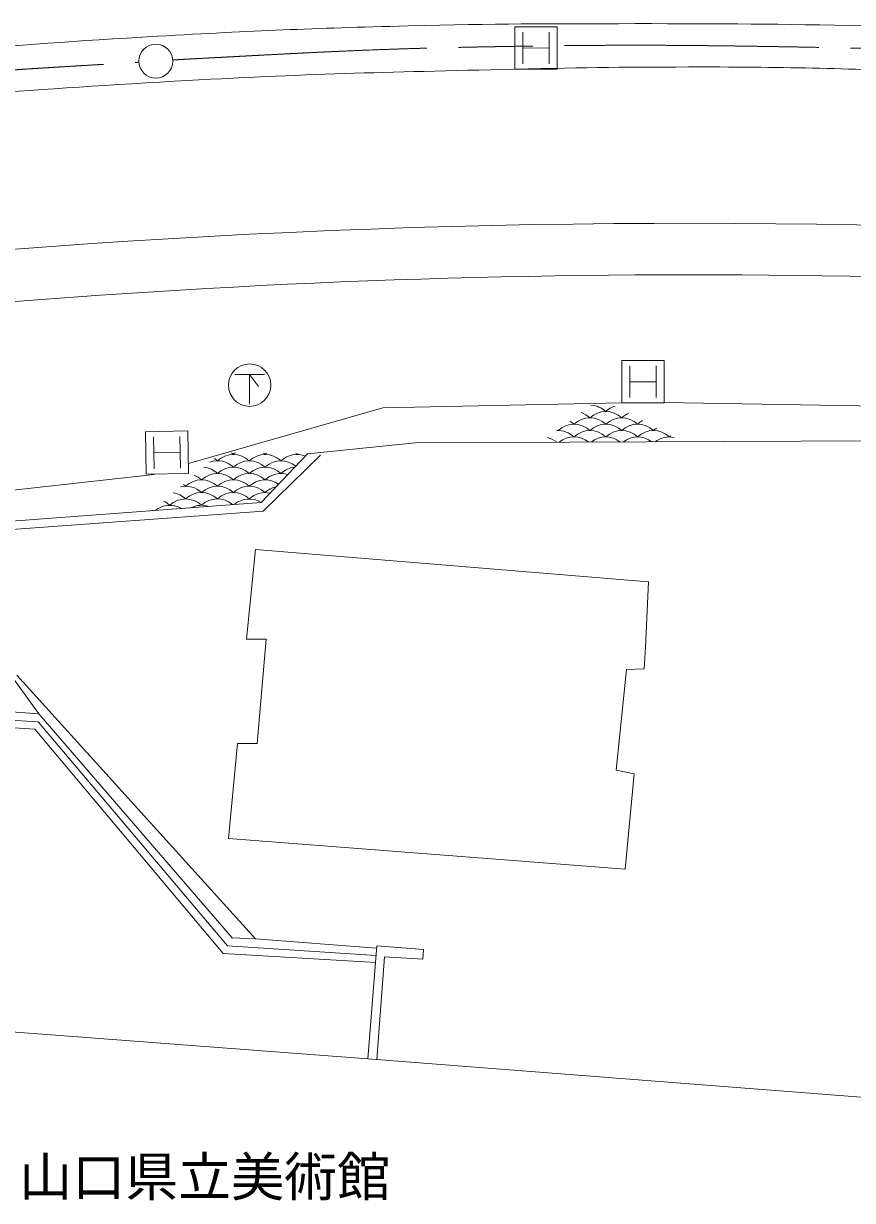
# Model space of a CAD drawing. Units: millimetres, scale not verified. Extents: x 40000 to 680000, y 20000 to 380000.
# Drawn here: x 160707 to 199817, y 245996 to 301524 of the extents above; entities that cross this region are included whole.
import ezdxf
from ezdxf.enums import TextEntityAlignment as Align

# ---------------------------------------------------------------- set-up
doc = ezdxf.new("R2010")
doc.units = ezdxf.units.MM
doc.header["$LTSCALE"] = 1000
doc.linetypes.add('CHAIN', pattern=[18.5, 12, -1.5, 3.5, -1.5])
for name, color, linetype, lineweight in [('M-BGD', 7, 'Continuous', 13), ('M-BGD-EXST', 7, 'Continuous', 13), ('M-BMK', 2, 'CHAIN', 13), ('M-BMK-SRVR', 3, 'Continuous', 13), ('M-STR-STRC', 7, 'Continuous', 13), ('M-STR-STRD', 7, 'Continuous', 13)]:
    doc.layers.add(name, color=color, linetype=linetype, lineweight=lineweight)
doc.styles.add('ＭＳ ゴシック', font='')
doc.styles.get('ＭＳ ゴシック').set_extended_font_data('MS Gothic')

msp = doc.modelspace()

# ---------------------------------------------------------------- linework, layer by layer
at = {"layer": 'M-BGD'}
for p, q in [((168495, 280766), (177657, 283394)), ((177657, 283394), (188934, 283624)), ((190950, 283648), (201166, 283471)), ((174111, 281226), (179179, 281736)), ((179179, 281736), (201177, 281833)), ((174111, 281226), (171919, 278927)), ((174725, 281163), (172017, 278515)), ((146918, 278041), (166871, 280253)), ((171919, 278927), (152092, 277444)), ((172017, 278515), (146149, 276620)), ((171646, 276705), (171222, 272472)), ((190188, 275181), (171646, 276705)), ((190047, 272084), (190188, 275181)), ((171222, 272472), (172154, 272472)), ((172154, 272472), (171730, 267561)), ((189997, 271084), (190047, 272084)), ((188664, 266291), (189161, 271042)), ((189161, 271042), (189997, 271084)), ((161431, 268957), (160116, 270768)), ((160385, 270778), (171646, 258332)), ((155982, 268916), (161401, 268577)), ((157903, 269223), (161431, 268957)), ((170544, 258384), (161431, 268957)), ((155559, 268577), (161232, 268238)), ((161232, 268238), (170122, 257655)), ((161401, 268577), (170329, 258013)), ((170799, 267561), (170376, 263074)), ((171730, 267561), (170799, 267561)), ((189510, 266122), (188664, 266291)), ((189087, 261634), (189510, 266122)), ((170376, 263074), (189087, 261634)), ((171646, 258332), (170544, 258384)), ((171646, 258332), (177367, 257904)), ((170122, 257655), (177064, 257232)), ((170329, 258013), (177339, 257556)), ((176956, 252674), (177375, 258010)), ((177375, 258010), (179579, 257841)), ((179579, 257841), (179550, 257376)), ((177064, 257232), (177313, 257218)), ((177737, 257497), (177371, 252642)), ((179550, 257376), (177737, 257497)), ((153612, 254438), (177149, 252660)), ((177149, 252660), (213048, 249866))]:
    msp.add_line(p, q, dxfattribs=at)
for centre, radius, start, end in [((191949, -116691), 408790, 80.82104, 97.98617), ((192358, -118443), 408115, 86.66551, 98.02136), ((188180, 282131), 1088, 46.3972, 133.6028), ((187430, 282431), 1088, 46.3972, 87.3964), ((188930, 282431), 1088, 106.0915, 133.6028), ((185930, 281831), 1088, 46.3972, 59.6964), ((187430, 281831), 1088, 46.3972, 133.6028), ((186680, 282131), 1088, 46.3972, 72.3106), ((188930, 281831), 1088, 46.3972, 133.6028), ((189680, 282131), 1088, 112.4493, 133.6028), ((190430, 281831), 1088, 118.2711, 133.6028), ((185930, 281231), 1088, 46.3972, 93.0378), ((185180, 281531), 1088, 46.3972, 48.1799), ((186680, 281531), 1088, 46.3972, 133.6028), ((187430, 281231), 1088, 46.3972, 133.6028), ((188180, 281531), 1088, 46.3972, 133.6028), ((188930, 281231), 1088, 46.3972, 133.6028), ((189680, 281531), 1088, 46.3972, 133.6028), ((190430, 281231), 1088, 46.3972, 133.6028), ((191180, 281531), 1088, 123.7224, 133.6028), ((185180, 280931), 1088, 50.1373, 76.5536), ((186680, 280931), 1088, 50.6825, 129.824), ((188180, 280931), 1088, 51.234, 129.2725), ((189680, 280931), 1088, 51.7921, 128.7144), ((191180, 280931), 1088, 78.413, 128.1493), ((191930, 281231), 1088, 128.9081, 133.6028), ((169106, 280106), 1088, 46.3972, 56.1323), ((170606, 280106), 1088, 46.3972, 133.6028), ((169856, 280406), 1088, 46.3972, 53.1477), ((171356, 280406), 1088, 127.0846, 133.6028), ((172106, 280106), 1088, 46.3972, 133.6028), ((171356, 280406), 1088, 46.3972, 51.3324), ((172856, 280406), 1088, 128.8288, 133.6028), ((173606, 280106), 1088, 68.3566, 133.6028), ((172856, 280406), 1088, 46.3972, 49.5882), ((174356, 280406), 1088, 130.5111, 133.6028), ((169106, 279506), 1088, 46.3972, 84.522), ((169856, 279806), 1088, 46.3972, 108.8697), ((170606, 279506), 1088, 46.3972, 133.6028), ((171356, 279806), 1088, 46.3972, 133.6028), ((172106, 279506), 1088, 46.3972, 133.6028), ((172856, 279806), 1088, 50.1278, 133.6028), ((173606, 279506), 1088, 95.4007, 133.6028), ((169106, 278906), 1088, 46.3972, 133.6028), ((168356, 279206), 1088, 46.3972, 68.022), ((169856, 279206), 1088, 46.3972, 133.6028), ((170606, 278906), 1088, 46.3972, 133.6028), ((171356, 279206), 1088, 46.3972, 133.6028), ((172106, 278906), 1088, 54.2653, 133.6028), ((172856, 279206), 1088, 72.8711, 133.6028), ((167606, 278306), 1088, 46.3972, 81.4394), ((168356, 278606), 1088, 46.3972, 103.297), ((167606, 278906), 1088, 46.3972, 53.7998), ((169106, 278306), 1088, 46.3972, 133.6028), ((169856, 278606), 1088, 46.3972, 133.6028), ((170606, 278306), 1088, 46.3972, 133.6028), ((171356, 278606), 1088, 46.3972, 133.6028), ((172106, 278306), 1088, 77.5708, 133.6028), ((172856, 278606), 1088, 102.15, 133.6028), ((167606, 277706), 1088, 59.7199, 128.8317), ((166856, 278006), 1088, 46.3972, 65.4977), ((168356, 278006), 1088, 46.3972, 133.6028), ((169106, 277706), 1088, 72.1581, 116.3936), ((169856, 278006), 1088, 48.9229, 133.6028), ((171356, 278006), 1088, 58.4448, 130.6099), ((166106, 277706), 1088, 50.391, 51.4905)]:
    msp.add_arc(centre, radius, start, end, dxfattribs=at)
at = {"layer": 'M-BGD-EXST'}
for p, q in [((170674, 284965), (172074, 284965)), ((171375, 284965), (171794, 284405)), ((171375, 284965), (171375, 283565))]:
    msp.add_line(p, q, dxfattribs=at)
msp.add_circle((171375, 284463), 1000, dxfattribs=at)
at = {"layer": 'M-BMK'}
for points, knots in [([(167744, 299806), (175285, 300212), (177297, 300337), (183426, 300441), (188664, 300529), (191601, 300513), (196839, 300424), (203642, 300308), (207452, 300134), (214245, 299759), (219264, 299482), (222073, 299261), (227077, 298787), (232297, 298292), (235214, 297937), (240419, 297304), (250330, 296099), (253539, 295508), (265705, 293565)], [0, 0, 0, 0, 1, 1, 1, 2, 2, 2, 3, 3, 3, 4, 4, 4, 5, 5, 5, 6, 6, 6, 6]), ([(134148, 296512), (138756, 297146), (139954, 297307), (143684, 297748), (147871, 298244), (150220, 298500), (154419, 298873), (158994, 299279), (160487, 299362), (166148, 299698)], [0, 0, 0, 0, 1, 1, 1, 2, 2, 2, 3, 3, 3, 3])]:
    msp.add_open_spline(points, degree=3, knots=knots, dxfattribs=at)
at = {"layer": 'M-BMK-SRVR'}
msp.add_circle((166946, 299750), 800, dxfattribs=at)
at = {"layer": 'M-STR-STRC'}
for p, q in [((183883, 299370), (183885, 301370)), ((183885, 301370), (185885, 301369)), ((184260, 301120), (184258, 299620)), ((185510, 301119), (185508, 299619)), ((185885, 301369), (185883, 299369)), ((184259, 300370), (185509, 300369)), ((185883, 299369), (183883, 299370)), ((188934, 283624), (188936, 285624)), ((188936, 285624), (190936, 285622)), ((190936, 285622), (190934, 283622)), ((189310, 285374), (189309, 283874)), ((190560, 285373), (190559, 283873)), ((189310, 284624), (190560, 284623)), ((190934, 283622), (188934, 283624)), ((166459, 282262), (168458, 282302)), ((166499, 280262), (166459, 282262)), ((168458, 282302), (168498, 280302)), ((166839, 282019), (166869, 280520)), ((168088, 282044), (168118, 280545)), ((166854, 281270), (168103, 281295)), ((168498, 280302), (166499, 280262))]:
    msp.add_line(p, q, dxfattribs=at)
at = {"layer": 'M-STR-STRD'}
for points, knots in [([(133997, 297618), (140079, 298406), (141652, 298620), (146571, 299158), (150517, 299589), (152729, 299827), (156684, 300170), (160722, 300521), (162987, 300692), (167035, 300925), (171648, 301190), (174236, 301292), (178855, 301414), (183036, 301524), (185379, 301516), (189561, 301518), (193836, 301520), (196231, 301508), (200504, 301409), (204384, 301318), (206556, 301222), (210432, 301035), (214751, 300826), (216137, 300727), (221482, 300360)], [0, 0, 0, 0, 1, 1, 1, 2, 2, 2, 3, 3, 3, 4, 4, 4, 5, 5, 5, 6, 6, 6, 7, 7, 7, 8, 8, 8, 8]), ([(134286, 295457), (141220, 296401), (143070, 296628), (148716, 297232), (156167, 298029), (160354, 298375), (167835, 298801), (174097, 299158), (177613, 299220), (183883, 299370), (187333, 299453), (189266, 299473), (192717, 299475), (197324, 299477), (199904, 299365), (204509, 299238), (207432, 299157), (209069, 299086), (211989, 298939), (217333, 298670), (220323, 298451), (225656, 298031), (229647, 297717), (231875, 297455), (235854, 297018), (241316, 296419), (244373, 296045), (249813, 295274), (253692, 294724), (254941, 294537), (259729, 293770)], [0, 0, 0, 0, 1, 1, 1, 2, 2, 2, 3, 3, 3, 4, 4, 4, 5, 5, 5, 6, 6, 6, 7, 7, 7, 8, 8, 8, 9, 9, 9, 10, 10, 10, 10])]:
    msp.add_open_spline(points, degree=3, knots=knots, dxfattribs=at)

# ---------------------------------------------------------------- texts
at = {"layer": 'M-BGD', "style": 'ＭＳ ゴシック'}
msp.add_text('山口県立美術館', height=1833, dxfattribs=at).set_placement((169253, 247115), align=Align.MIDDLE_CENTER)

doc.saveas('drawing.dxf')
